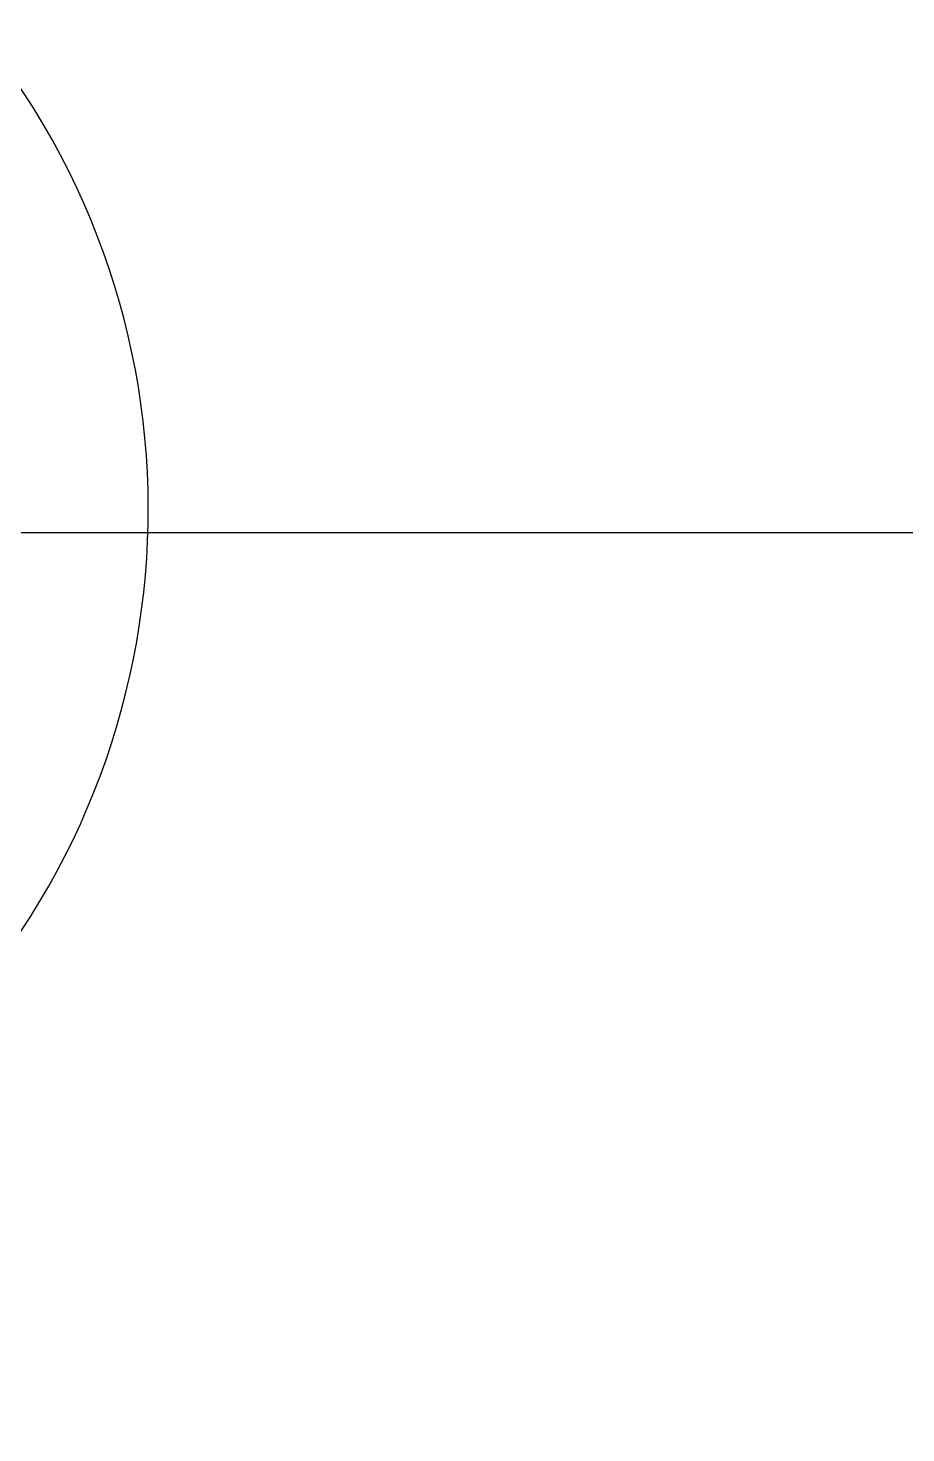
# Model space of a CAD drawing. Header units: millimetres. Extents: x -1030105 to 906887, y -616134 to 1220667.
# Drawn here: x -68940 to -67326, y 528141 to 530724 of the extents above; entities that cross this region are included whole.
import ezdxf
from ezdxf.enums import TextEntityAlignment as Align

# ---------------------------------------------------------------- set-up
doc = ezdxf.new("R2010")
doc.units = ezdxf.units.MM
doc.header["$MEASUREMENT"] = 0
doc.linetypes.add('CENTER', pattern=[2, 1.25, -0.25, 0.25, -0.25])
doc.linetypes.add('DASH', pattern=[0.35, 0.25, -0.1])
doc.layers.add('A-Furniture', color=143, linetype='Continuous')
doc.styles.add('Arial_Bold', font='arialbd.ttf')

# ---------------------------------------------------------------- blocks, each defined once
blk = doc.blocks.new('FUR')
at = {"layer": 'A-Furniture'}
for centre, radius, start, end in [((-23604.38409156998, 7859.817626722041), 1396.536222032393, 46.977284174838, 216.0012448996839), ((-23604.38409156998, 7859.817626722041), 846.5362220323932, 46.977284174838, 216.0012448996839), ((-25419.03917153605, 6541.333296107361), 1396.536222032393, 226.9772841559833, 36.00124489159226)]:
    blk.add_arc(centre, radius, start, end, dxfattribs=at)
at = {"layer": 'A-Furniture', "color": 8, "linetype": 'DASH', "ltscale": 50}
blk.add_open_spline([(-56447.03599999993, -6097.049467972713), (-55194.80878073322, -4879.432741814177), (-50278.88373038909, -2284.573604768259), (-42421.47772418463, -5454.796933513135), (-32732.45049999998, -11254.02927138517), (-23301.95049999998, -9202.029271385167), (-18023.95049999998, -504.5292713851668), (-16595.45049999998, 8921.470728614833), (-19600.32320915881, 15918.27845925349), (-21321.18391267408, 18705.60147339047), (-21789.72381129679, 19344.96383619693)], degree=3, knots=[32574.7262056019, 32574.7262056019, 32574.7262056019, 32574.7262056019, 37697.74124470179, 48060.13185932349, 55585.25195803288, 69452.98974218499, 76151.42226405158, 84447.8370469563, 94470.7732435007, 98031.73488863441, 98031.73488863441, 98031.73488863441, 98031.73488863441], dxfattribs=at)
blk = doc.blocks.new('BỐ TRÍ LAY OUT')
at = {"layer": 'A-Furniture', "color": 3}
blk.add_blockref('FUR', (48783.7433631176, 18654.71482977469), dxfattribs=at)
blk = doc.blocks.new('*U1486')
at = {"color": 8, "linetype": 'CENTER', "ltscale": 500}
blk.add_line((-6392.643045294039, 7811.817619178139), (-6055.4829418041, 7811.817619178139), dxfattribs=at)
at = {"style": 'Arial_Bold'}
blk.add_attdef('TRUC', text='', height=2.5, dxfattribs=at).set_placement((-6401.947800032925, 7811.817619178007), align=Align.MIDDLE_CENTER)
blk = doc.blocks.new('TRỤC')
at = {"color": 0, "xscale": 199.9999999999901, "yscale": 199.9999999999901, "zscale": 199.9999999999901}
blk.add_blockref('*U1486', (1270336.330398289, -1537162.025534922), dxfattribs=at)
blk = doc.blocks.new('KIẾN TRÚC')
h = blk.add_hatch(color=9)
h.dxf.hatch_style = 1
edge = h.paths.add_edge_path(flags=16)
edge.add_line((62281.95049999998, 27412.02927138517), (55232.82389649404, 27412.02927138505))
edge.add_arc((32545.50878812408, 30716.66293956665), 22926.72829924391, 284.53695158247865, 351.7125813344091, ccw=False)
edge.add_line((38300.21700792988, 8523.911784915952), (13217.51784992669, 8523.911784910597))
edge.add_arc((23753.10182550838, 24110.84943410289), 18813.58963585476, 227.7677182561868, 235.9442986410003, ccw=False)
edge.add_arc((7788.819823088517, 12733.3910908635), 4187.039666959467, 236.0590124962323, 322.4360737019827, ccw=False)
edge.add_arc((13873.5970987339, 18503.25729619298), 12505.26566685072, 190.8327360748526, 227.6605687844487, ccw=False)
edge.add_arc((25477.52443721271, 20792.18331255531), 24332.69085544715, 180.6832153365221, 190.991126688788, ccw=False)
edge.add_arc((3282.93561756362, 20557.21277457592), 2137.084471138149, 101.08076224722828, 181.479400931386, ccw=False)
edge.add_line((2872.204064266523, 22654.45611475036), (4986.06665855035, 23013.11448664329))
edge.add_arc((28039.69241930227, 24288.4119512235), 23088.87273861522, 153.2014320220877, 183.1663029992741, ccw=False)
edge.add_arc((10232.26976538847, 40544.64471371844), 6483.106001901682, 182.8401094538115, 244.3962742115525, ccw=False)
edge.add_arc((-6425.00274742386, 39970.86676714511), 10185.26120742048, 1.420812516492314, 26.70695635716553)
edge.add_arc((10590.58143904217, 49414.25633883046), 9292.69259551461, 144.7133172211654, 211.5754885360199, ccw=False)
edge.add_arc((-12326.15115191392, 64090.21360378864), 17935.64217367859, 328.7375359512051, 356.1899532233969)
edge.add_arc((16735.32676788772, 62308.59922571364), 11181.04393981935, 84.1243873636841, 176.9761863570094, ccw=False)
edge.add_arc((20708.98128665387, 99752.52490135818), 26473.21942281876, 263.8653720447036, 288.4869561324928)
edge.add_arc((35667.35201082098, 54479.70646712999), 21207.13938727637, 73.35106851793267, 108.03023985438841, ccw=False)
edge.add_arc((44765.46109434243, 84516.17499720305), 10177.42256554817, 252.7258710955127, 285.7130125077479)
edge.add_arc((49658.99676799333, 68415.98596348311), 6655.601145545619, 49.49953772748103, 108.7311152981473, ccw=False)
edge.add_arc((48035.04809900769, 66009.84854850778), 9545.540963997893, -2.328829575281418, 51.46764420018991, ccw=False)
edge.add_line((57572.70516659174, 65621.96975748474), (49483.50000000001, 65623.9117849106))
edge.add_line((49483.50000000001, 65623.9117849106), (62281.95049999965, 65623.9117849191))
edge.add_line((62281.95049999965, 65623.9117849191), (62281.95049999998, 27412.02927138517))
h.paths.add_polyline_path([(0, 77895.5), (64428.50000000001, 77895.5), (64428.50000000001, -0.577250000089407), (-1.792749999687658, 0.577250000089407)])
at = {"color": 3}
blk.add_blockref('TRỤC', (5188.757962470409, 8718.304113260703), dxfattribs=at)

msp = doc.modelspace()

# ---------------------------------------------------------------- block references
at = {"color": 3}
for name, p in [('KIẾN TRÚC', (-106778.5, 495876.5)), ('BỐ TRÍ LAY OUT', (-93480.29286311776, 504642.1131132607))]:
    msp.add_blockref(name, p, dxfattribs=at)

doc.saveas('drawing.dxf')
